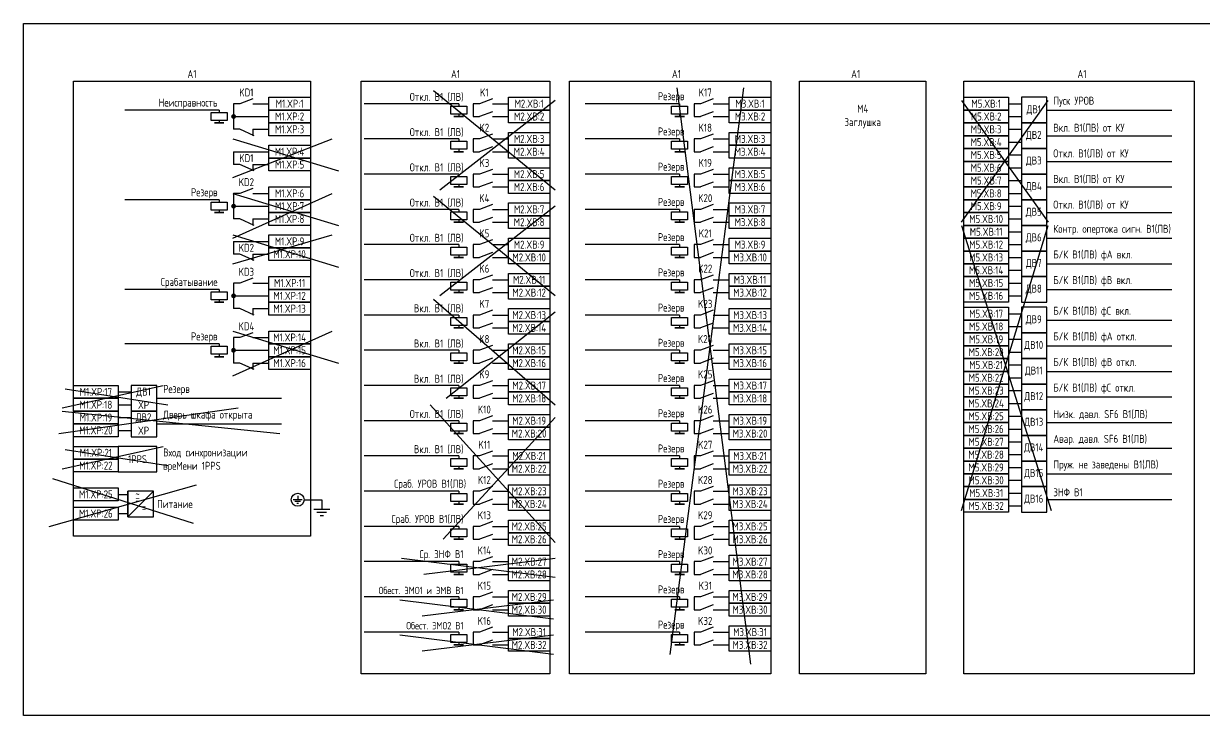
# Model space of a CAD drawing. Header units: millimetres. Extents: x -1117 to 5358, y -90 to 1610.
# Drawn here: x 883 to 1251.8, y 704 to 920 of the extents above; entities that cross this region are included whole.
import ezdxf

# ---------------------------------------------------------------- set-up
doc = ezdxf.new("R2010")
doc.units = ezdxf.units.MM
doc.styles.add('Gost_type_A', font='GOST_A.TTF')

# ---------------------------------------------------------------- blocks, each defined once
blk = doc.blocks.new('POINT')
at = {"const_width": 0.75}
blk.add_lwpolyline([(-0.375, 0, 1), (0.375, 0, 1)], format="xyb", close=True, dxfattribs=at)

msp = doc.modelspace()

# ---------------------------------------------------------------- linework, layer by layer
at = {"color": 3}
for p, q in [((1085, 723), (1108, 900)), ((1087, 900), (1110, 720)), ((948.36, 884), (981.36, 874)), ((948.36, 872), (979.36, 884)), ((948.36, 867), (981.36, 857)), ((948.36, 853), (979.36, 867)), ((948.36, 854), (981.36, 844)), ((948.36, 845), (979.36, 854)), ((948.36, 824), (981.36, 814)), ((948.36, 810), (979.36, 824)), ((895, 800), (926.58, 807)), ((896, 806), (928, 801)), ((895, 781), (926.58, 788)), ((896, 787), (928, 782))]:
    msp.add_line(p, q, dxfattribs=at)
at = {"ltscale": 4.32}
for p, q in [((954.58, 896.5), (950.58, 895)), ((1029.41, 896.5), (1025.41, 895)), ((1098.41, 896.5), (1094.41, 895)), ((1029.41, 892.5), (1025.41, 891)), ((1098.41, 892.5), (1094.41, 891)), ((954.97, 885), (950.58, 887)), ((1029.41, 885.5), (1025.41, 884)), ((1098.41, 885.5), (1094.41, 884)), ((1029.41, 881.5), (1025.41, 880)), ((1098.41, 881.5), (1094.41, 880)), ((954.97, 874), (950.58, 876)), ((1029.41, 874.5), (1025.41, 873)), ((1098.41, 874.5), (1094.41, 873)), ((1029.41, 870.5), (1025.41, 869)), ((1098.41, 870.5), (1094.41, 869)), ((954.58, 868.5), (950.58, 867)), ((1029.41, 863.5), (1025.41, 862)), ((1098.41, 863.5), (1094.41, 862)), ((1029.41, 859.5), (1025.41, 858)), ((1098.41, 859.5), (1094.41, 858)), ((954.97, 857), (950.58, 859)), ((1029.41, 852.5), (1025.41, 851)), ((1098.41, 852.5), (1094.41, 851)), ((1029.41, 848.5), (1025.41, 847)), ((1098.41, 848.5), (1094.41, 847)), ((954.97, 846), (950.58, 848)), ((1029.41, 841.5), (1025.41, 840)), ((1098.41, 841.5), (1094.41, 840)), ((954.58, 840.5), (950.58, 839)), ((1029.41, 837.5), (1025.41, 836)), ((1098.41, 837.5), (1094.41, 836)), ((954.97, 829), (950.58, 831)), ((1029.41, 830.5), (1025.41, 829)), ((1098.41, 830.5), (1094.41, 829)), ((1029.41, 826.5), (1025.41, 825)), ((1098.41, 826.5), (1094.41, 825)), ((954.58, 823.5), (950.58, 822)), ((1029.41, 819.5), (1025.41, 818)), ((1098.41, 819.5), (1094.41, 818)), ((1029.41, 815.5), (1025.41, 814)), ((1098.41, 815.5), (1094.41, 814)), ((954.97, 812), (950.58, 814)), ((1029.41, 808.5), (1025.41, 807)), ((1098.41, 808.5), (1094.41, 807)), ((1029.41, 804.5), (1025.41, 803)), ((1098.41, 804.5), (1094.41, 803)), ((1029.41, 797.5), (1025.41, 796)), ((1098.41, 797.5), (1094.41, 796)), ((1029.41, 793.5), (1025.41, 792)), ((1098.41, 793.5), (1094.41, 792)), ((1029.41, 786.5), (1025.41, 785)), ((1098.41, 786.5), (1094.41, 785)), ((1029.41, 782.5), (1025.41, 781)), ((1098.41, 782.5), (1094.41, 781)), ((1029.41, 775.5), (1025.41, 774)), ((1098.41, 775.5), (1094.41, 774)), ((970.03, 771.32), (967.18, 771.32)), ((968.61, 772.6), (968.61, 771.32)), ((976.14, 771.32), (976.14, 768.32)), ((1029.41, 771.5), (1025.41, 770)), ((1098.41, 771.5), (1094.41, 770)), ((969.46, 770.75), (967.75, 770.75)), ((968.89, 770.18), (968.32, 770.18)), ((978.64, 768.32), (973.64, 768.32)), ((977.64, 767.32), (974.64, 767.32)), ((976.64, 766.32), (975.64, 766.32)), ((1029.41, 764.5), (1025.41, 763)), ((1098.41, 764.5), (1094.41, 763)), ((1029.41, 760.5), (1025.41, 759)), ((1098.41, 760.5), (1094.41, 759)), ((1029.41, 753.5), (1025.41, 752)), ((1098.41, 753.5), (1094.41, 752)), ((1029.41, 749.5), (1025.41, 748)), ((1098.41, 749.5), (1094.41, 748)), ((1029.41, 742.5), (1025.41, 741)), ((1098.41, 742.5), (1094.41, 741)), ((1029.41, 738.5), (1025.41, 737)), ((1098.41, 738.5), (1094.41, 737)), ((1029.41, 731.5), (1025.41, 730)), ((1098.41, 731.5), (1094.41, 730)), ((1029.41, 727.5), (1025.41, 726)), ((1098.41, 727.5), (1094.41, 726))]:
    msp.add_line(p, q, dxfattribs=at)
at = {"color": 6}
for p, q in [((1049, 868), (1011, 899)), ((1049, 896), (1013, 868)), ((1176, 896), (1203, 858)), ((1176, 858), (1203, 896)), ((1049, 835), (1011, 866)), ((1049, 863), (1013, 835)), ((1176, 857), (1204, 768)), ((1176, 768), (1203, 857)), ((1011, 834), (1049, 801)), ((1015, 803), (1049, 830)), ((1049, 758), (1010, 801)), ((894, 792), (950, 800)), ((895, 799), (963, 792)), ((1014, 759), (1049, 797)), ((891, 763), (937, 776)), ((892, 778), (936, 764)), ((1049, 747), (1001, 753)), ((1049, 753), (1008, 748)), ((1048.53, 734), (1000.53, 740)), ((1048.53, 740), (1007.53, 735)), ((1048.53, 723), (1000.53, 729)), ((1048.53, 729), (1007.53, 724))]:
    msp.add_line(p, q, dxfattribs=at)
for p, q in [((944.08, 893), (914.58, 893)), ((944.08, 893), (944.08, 892.25)), ((1018.91, 895), (989.41, 895)), ((1018.91, 895), (1018.91, 894.25)), ((1087.91, 895), (1058.41, 895)), ((1087.91, 895), (1087.91, 894.25)), ((1190.65, 895), (1194.65, 895)), ((1202.65, 893), (1241.65, 893)), ((944.08, 889.75), (944.08, 889)), ((1018.91, 891.75), (1018.91, 891)), ((1087.91, 891.75), (1087.91, 891)), ((1190.65, 891), (1194.65, 891)), ((954.58, 887), (954.58, 885)), ((1190.65, 887), (1194.65, 887)), ((1018.91, 884), (989.41, 884)), ((1018.91, 884), (1018.91, 883.25)), ((1087.91, 884), (1058.41, 884)), ((1087.91, 884), (1087.91, 883.25)), ((1190.65, 883), (1194.65, 883)), ((1202.65, 885), (1241.65, 885)), ((948.58, 880), (948.58, 876)), ((1018.91, 880.75), (1018.91, 880)), ((1087.91, 880.75), (1087.91, 880)), ((1190.65, 879), (1194.65, 879)), ((954.58, 876), (954.58, 874)), ((1190.65, 875), (1194.65, 875)), ((1202.65, 877), (1241.65, 877)), ((1018.91, 873), (989.41, 873)), ((1018.91, 873), (1018.91, 872.25)), ((1087.91, 873), (1058.41, 873)), ((1087.91, 873), (1087.91, 872.25)), ((1190.65, 871), (1194.65, 871)), ((1018.91, 869.75), (1018.91, 869)), ((1087.91, 869.75), (1087.91, 869)), ((1190.65, 867), (1194.65, 867)), ((1202.65, 869), (1241.65, 869)), ((944.08, 865), (914.58, 865)), ((944.08, 865), (944.08, 864.25)), ((944.08, 861.75), (944.08, 861)), ((1018.91, 862), (989.41, 862)), ((1018.91, 862), (1018.91, 861.25)), ((1087.91, 862), (1058.41, 862)), ((1087.91, 862), (1087.91, 861.25)), ((1190.65, 863), (1194.65, 863)), ((1202.65, 861), (1241.65, 861)), ((954.58, 859), (954.58, 857)), ((1018.91, 858.75), (1018.91, 858)), ((1087.91, 858.75), (1087.91, 858)), ((1190.65, 859), (1194.65, 859)), ((948.58, 852), (948.58, 848)), ((1190.65, 855), (1194.65, 855)), ((1202.65, 853), (1241.65, 853)), ((1018.91, 851), (989.41, 851)), ((1018.91, 851), (1018.91, 850.25)), ((1087.91, 851), (1058.41, 851)), ((1087.91, 851), (1087.91, 850.25)), ((1190.65, 851), (1194.65, 851)), ((954.58, 848), (954.58, 846)), ((1018.91, 847.75), (1018.91, 847)), ((1087.91, 847.75), (1087.91, 847)), ((1190.65, 847), (1194.65, 847)), ((1202.65, 845), (1241.65, 845)), ((1190.65, 843), (1194.65, 843)), ((1018.91, 840), (989.41, 840)), ((1018.91, 840), (1018.91, 839.25)), ((1087.91, 840), (1058.41, 840)), ((1087.91, 840), (1087.91, 839.25)), ((1190.65, 839), (1194.65, 839)), ((944.08, 837), (914.58, 837)), ((944.08, 837), (944.08, 836.25)), ((944.08, 833.75), (944.08, 833)), ((1018.91, 836.75), (1018.91, 836)), ((1087.91, 836.75), (1087.91, 836)), ((1190.65, 835), (1194.65, 835)), ((1202.65, 837), (1241.65, 837)), ((954.58, 831), (954.58, 829)), ((1018.91, 829), (989.41, 829)), ((1018.91, 829), (1018.91, 828.25)), ((1087.91, 829), (1058.41, 829)), ((1087.91, 829), (1087.91, 828.25)), ((1190.65, 829.42), (1194.65, 829.42)), ((1202.65, 827.42), (1241.65, 827.42)), ((1018.91, 825.75), (1018.91, 825)), ((1087.91, 825.75), (1087.91, 825)), ((1190.65, 825.42), (1194.65, 825.42)), ((944.08, 820), (914.58, 820)), ((944.08, 820), (944.08, 819.25)), ((1190.65, 821.42), (1194.65, 821.42)), ((1202.65, 819.42), (1241.65, 819.42)), ((944.08, 816.75), (944.08, 816)), ((1018.91, 818), (989.41, 818)), ((1018.91, 818), (1018.91, 817.25)), ((1087.91, 818), (1058.41, 818)), ((1087.91, 818), (1087.91, 817.25)), ((1190.65, 817.42), (1194.65, 817.42)), ((954.58, 814), (954.58, 812)), ((1018.91, 814.75), (1018.91, 814)), ((1087.91, 814.75), (1087.91, 814)), ((1190.65, 813.42), (1194.65, 813.42)), ((1202.65, 811.42), (1241.65, 811.42)), ((1190.65, 809.42), (1194.65, 809.42)), ((912.58, 805), (916.58, 805)), ((1018.91, 807), (989.41, 807)), ((1018.91, 807), (1018.91, 806.25)), ((1087.91, 807), (1058.41, 807)), ((1087.91, 807), (1087.91, 806.25)), ((1190.65, 805.42), (1194.65, 805.42)), ((912.58, 801), (916.58, 801)), ((924.58, 803), (963.58, 803)), ((1018.91, 803.75), (1018.91, 803)), ((1087.91, 803.75), (1087.91, 803)), ((1190.65, 801.42), (1194.65, 801.42)), ((1202.65, 803.42), (1241.65, 803.42)), ((912.58, 797), (916.58, 797)), ((1190.65, 797.42), (1194.65, 797.42)), ((912.58, 793), (916.58, 793)), ((924.58, 795), (963.58, 795)), ((1018.91, 796), (989.41, 796)), ((1018.91, 796), (1018.91, 795.25)), ((1087.91, 796), (1058.41, 796)), ((1087.91, 796), (1087.91, 795.25)), ((1190.65, 793.42), (1194.65, 793.42)), ((1202.65, 795.42), (1241.65, 795.42)), ((1018.91, 792.75), (1018.91, 792)), ((1087.91, 792.75), (1087.91, 792)), ((1190.65, 789.42), (1194.65, 789.42)), ((1202.65, 787.42), (1241.65, 787.42)), ((1018.91, 785), (989.41, 785)), ((1018.91, 785), (1018.91, 784.25)), ((1087.91, 785), (1058.41, 785)), ((1087.91, 785), (1087.91, 784.25)), ((1190.65, 785.42), (1194.65, 785.42)), ((1018.91, 781.75), (1018.91, 781)), ((1087.91, 781.75), (1087.91, 781)), ((1190.65, 781.42), (1194.65, 781.42)), ((1202.65, 779.42), (1241.65, 779.42)), ((1190.65, 777.42), (1194.65, 777.42)), ((915.58, 766), (915.58, 774)), ((915.58, 766), (923.58, 774)), ((970.63, 771.32), (976.14, 771.32)), ((1018.91, 774), (989.41, 774)), ((1018.91, 774), (1018.91, 773.25)), ((1087.91, 774), (1058.41, 774)), ((1087.91, 774), (1087.91, 773.25)), ((1190.65, 773.42), (1194.65, 773.42)), ((1202.65, 771.42), (1241.65, 771.42)), ((1018.91, 770.75), (1018.91, 770)), ((1087.91, 770.75), (1087.91, 770)), ((1190.65, 769.42), (1194.65, 769.42)), ((1018.91, 763), (989.41, 763)), ((1018.91, 763), (1018.91, 762.25)), ((1087.91, 763), (1058.41, 763)), ((1087.91, 763), (1087.91, 762.25)), ((1018.91, 759.75), (1018.91, 759)), ((1087.91, 759.75), (1087.91, 759)), ((1018.91, 752), (989.41, 752)), ((1018.91, 752), (1018.91, 751.25)), ((1018.91, 748.75), (1018.91, 748)), ((1087.91, 752), (1058.41, 752)), ((1087.91, 752), (1087.91, 751.25)), ((1087.91, 748.75), (1087.91, 748)), ((1018.91, 741), (989.41, 741)), ((1018.91, 741), (1018.91, 740.25)), ((1018.91, 737.75), (1018.91, 737)), ((1087.91, 741), (1058.41, 741)), ((1087.91, 741), (1087.91, 740.25)), ((1087.91, 737.75), (1087.91, 737)), ((1018.91, 730), (989.41, 730)), ((1018.91, 730), (1018.91, 729.25)), ((1018.91, 726.75), (1018.91, 726)), ((1087.91, 730), (1058.41, 730)), ((1087.91, 730), (1087.91, 729.25)), ((1087.91, 726.75), (1087.91, 726))]:
    msp.add_line(p, q)
at = {"ltscale": 1.08}
for p, q in [((950.58, 895), (948.58, 895)), ((948.58, 895), (948.58, 887)), ((954.58, 895), (959.58, 895)), ((1025.41, 895), (1023.41, 895)), ((1023.41, 895), (1023.41, 891)), ((1029.41, 895), (1034.41, 895)), ((1094.41, 895), (1092.41, 895)), ((1092.41, 895), (1092.41, 891)), ((1098.41, 895), (1103.41, 895)), ((948.58, 891), (959.58, 891)), ((1023.41, 891), (1025.41, 891)), ((1029.41, 891), (1034.41, 891)), ((1092.41, 891), (1094.41, 891)), ((1098.41, 891), (1103.41, 891)), ((950.58, 887), (948.58, 887)), ((954.58, 887), (959.58, 887)), ((1025.41, 884), (1023.41, 884)), ((1023.41, 884), (1023.41, 880)), ((1029.41, 884), (1034.41, 884)), ((1094.41, 884), (1092.41, 884)), ((1092.41, 884), (1092.41, 880)), ((1098.41, 884), (1103.41, 884)), ((948.58, 880), (959.58, 880)), ((1023.41, 880), (1025.41, 880)), ((1029.41, 880), (1034.41, 880)), ((1092.41, 880), (1094.41, 880)), ((1098.41, 880), (1103.41, 880)), ((950.58, 876), (948.58, 876)), ((954.58, 876), (959.58, 876)), ((1025.41, 873), (1023.41, 873)), ((1023.41, 873), (1023.41, 869)), ((1029.41, 873), (1034.41, 873)), ((1094.41, 873), (1092.41, 873)), ((1092.41, 873), (1092.41, 869)), ((1098.41, 873), (1103.41, 873)), ((950.58, 867), (948.58, 867)), ((948.58, 867), (948.58, 859)), ((954.58, 867), (959.58, 867)), ((1023.41, 869), (1025.41, 869)), ((1029.41, 869), (1034.41, 869)), ((1092.41, 869), (1094.41, 869)), ((1098.41, 869), (1103.41, 869)), ((948.58, 863), (959.58, 863)), ((1025.41, 862), (1023.41, 862)), ((1023.41, 862), (1023.41, 858)), ((1029.41, 862), (1034.41, 862)), ((1094.41, 862), (1092.41, 862)), ((1092.41, 862), (1092.41, 858)), ((1098.41, 862), (1103.41, 862)), ((950.58, 859), (948.58, 859)), ((954.58, 859), (959.58, 859)), ((1023.41, 858), (1025.41, 858)), ((1029.41, 858), (1034.41, 858)), ((1092.41, 858), (1094.41, 858)), ((1098.41, 858), (1103.41, 858)), ((948.58, 852), (959.58, 852)), ((1025.41, 851), (1023.41, 851)), ((1023.41, 851), (1023.41, 847)), ((1029.41, 851), (1034.41, 851)), ((1094.41, 851), (1092.41, 851)), ((1092.41, 851), (1092.41, 847)), ((1098.41, 851), (1103.41, 851)), ((950.58, 848), (948.58, 848)), ((954.58, 848), (959.58, 848)), ((1023.41, 847), (1025.41, 847)), ((1029.41, 847), (1034.41, 847)), ((1092.41, 847), (1094.41, 847)), ((1098.41, 847), (1103.41, 847)), ((950.58, 839), (948.58, 839)), ((948.58, 839), (948.58, 831)), ((954.58, 839), (959.58, 839)), ((1025.41, 840), (1023.41, 840)), ((1023.41, 840), (1023.41, 836)), ((1029.41, 840), (1034.41, 840)), ((1094.41, 840), (1092.41, 840)), ((1092.41, 840), (1092.41, 836)), ((1098.41, 840), (1103.41, 840)), ((948.58, 835), (959.58, 835)), ((1023.41, 836), (1025.41, 836)), ((1029.41, 836), (1034.41, 836)), ((1092.41, 836), (1094.41, 836)), ((1098.41, 836), (1103.41, 836)), ((950.58, 831), (948.58, 831)), ((954.58, 831), (959.58, 831)), ((1025.41, 829), (1023.41, 829)), ((1023.41, 829), (1023.41, 825)), ((1029.41, 829), (1034.41, 829)), ((1094.41, 829), (1092.41, 829)), ((1092.41, 829), (1092.41, 825)), ((1098.41, 829), (1103.41, 829)), ((1023.41, 825), (1025.41, 825)), ((1029.41, 825), (1034.41, 825)), ((1092.41, 825), (1094.41, 825)), ((1098.41, 825), (1103.41, 825)), ((950.58, 822), (948.58, 822)), ((948.58, 822), (948.58, 814)), ((954.58, 822), (959.58, 822)), ((948.58, 818), (959.58, 818)), ((1025.41, 818), (1023.41, 818)), ((1023.41, 818), (1023.41, 814)), ((1029.41, 818), (1034.41, 818)), ((1094.41, 818), (1092.41, 818)), ((1092.41, 818), (1092.41, 814)), ((1098.41, 818), (1103.41, 818)), ((950.58, 814), (948.58, 814)), ((954.58, 814), (959.58, 814)), ((1023.41, 814), (1025.41, 814)), ((1029.41, 814), (1034.41, 814)), ((1092.41, 814), (1094.41, 814)), ((1098.41, 814), (1103.41, 814)), ((1025.41, 807), (1023.41, 807)), ((1023.41, 807), (1023.41, 803)), ((1029.41, 807), (1034.41, 807)), ((1094.41, 807), (1092.41, 807)), ((1092.41, 807), (1092.41, 803)), ((1098.41, 807), (1103.41, 807)), ((1023.41, 803), (1025.41, 803)), ((1029.41, 803), (1034.41, 803)), ((1092.41, 803), (1094.41, 803)), ((1098.41, 803), (1103.41, 803)), ((1025.41, 796), (1023.41, 796)), ((1023.41, 796), (1023.41, 792)), ((1029.41, 796), (1034.41, 796)), ((1094.41, 796), (1092.41, 796)), ((1092.41, 796), (1092.41, 792)), ((1098.41, 796), (1103.41, 796)), ((1023.41, 792), (1025.41, 792)), ((1029.41, 792), (1034.41, 792)), ((1092.41, 792), (1094.41, 792)), ((1098.41, 792), (1103.41, 792)), ((1025.41, 785), (1023.41, 785)), ((1023.41, 785), (1023.41, 781)), ((1029.41, 785), (1034.41, 785)), ((1094.41, 785), (1092.41, 785)), ((1092.41, 785), (1092.41, 781)), ((1098.41, 785), (1103.41, 785)), ((1023.41, 781), (1025.41, 781)), ((1029.41, 781), (1034.41, 781)), ((1092.41, 781), (1094.41, 781)), ((1098.41, 781), (1103.41, 781)), ((1025.41, 774), (1023.41, 774)), ((1023.41, 774), (1023.41, 770)), ((1029.41, 774), (1034.41, 774)), ((1094.41, 774), (1092.41, 774)), ((1092.41, 774), (1092.41, 770)), ((1098.41, 774), (1103.41, 774)), ((1023.41, 770), (1025.41, 770)), ((1029.41, 770), (1034.41, 770)), ((1092.41, 770), (1094.41, 770)), ((1098.41, 770), (1103.41, 770)), ((1025.41, 763), (1023.41, 763)), ((1023.41, 763), (1023.41, 759)), ((1029.41, 763), (1034.41, 763)), ((1094.41, 763), (1092.41, 763)), ((1092.41, 763), (1092.41, 759)), ((1098.41, 763), (1103.41, 763)), ((1023.41, 759), (1025.41, 759)), ((1029.41, 759), (1034.41, 759)), ((1092.41, 759), (1094.41, 759)), ((1098.41, 759), (1103.41, 759)), ((1025.41, 752), (1023.41, 752)), ((1023.41, 752), (1023.41, 748)), ((1029.41, 752), (1034.41, 752)), ((1094.41, 752), (1092.41, 752)), ((1092.41, 752), (1092.41, 748)), ((1098.41, 752), (1103.41, 752)), ((1023.41, 748), (1025.41, 748)), ((1029.41, 748), (1034.41, 748)), ((1092.41, 748), (1094.41, 748)), ((1098.41, 748), (1103.41, 748)), ((1025.41, 741), (1023.41, 741)), ((1023.41, 741), (1023.41, 737)), ((1029.41, 741), (1034.41, 741)), ((1094.41, 741), (1092.41, 741)), ((1092.41, 741), (1092.41, 737)), ((1098.41, 741), (1103.41, 741)), ((1023.41, 737), (1025.41, 737)), ((1029.41, 737), (1034.41, 737)), ((1092.41, 737), (1094.41, 737)), ((1098.41, 737), (1103.41, 737)), ((1025.41, 730), (1023.41, 730)), ((1023.41, 730), (1023.41, 726)), ((1029.41, 730), (1034.41, 730)), ((1094.41, 730), (1092.41, 730)), ((1092.41, 730), (1092.41, 726)), ((1098.41, 730), (1103.41, 730)), ((1023.41, 726), (1025.41, 726)), ((1029.41, 726), (1034.41, 726)), ((1092.41, 726), (1094.41, 726)), ((1098.41, 726), (1103.41, 726))]:
    msp.add_line(p, q, dxfattribs=at)
at = {"ltscale": 4}
for p, q in [((912.58, 773), (915.58, 773)), ((912.58, 767), (915.58, 767))]:
    msp.add_line(p, q, dxfattribs=at)
for points in [[(883, 920), (1665.02, 920), (1665.02, 704), (883, 704)], [(898.58, 902), (972.58, 902), (972.58, 760), (898.58, 760)], [(988.41, 902), (1047.41, 902), (1047.41, 717), (988.41, 717)], [(1053.47, 902), (1116.41, 902), (1116.41, 717), (1053.47, 717)], [(1125.4, 902), (1164.79, 902), (1164.79, 717), (1125.4, 717)], [(1176.65, 902), (1248.65, 902), (1248.65, 717), (1176.65, 717)], [(959.58, 897), (972.58, 897), (972.58, 893), (959.58, 893)], [(1034.41, 897), (1047.41, 897), (1047.41, 893), (1034.41, 893)], [(1103.41, 897), (1116.41, 897), (1116.41, 893), (1103.41, 893)], [(1176.65, 897), (1190.65, 897), (1190.65, 893), (1176.65, 893)], [(959.58, 893), (972.58, 893), (972.58, 889), (959.58, 889)], [(1021.41, 894.25), (1021.41, 891.75), (1016.41, 891.75), (1016.41, 894.25)], [(1034.41, 893), (1047.41, 893), (1047.41, 889), (1034.41, 889)], [(1090.41, 894.25), (1090.41, 891.75), (1085.41, 891.75), (1085.41, 894.25)], [(1103.41, 893), (1116.41, 893), (1116.41, 889), (1103.41, 889)], [(1176.65, 893), (1190.65, 893), (1190.65, 889), (1176.65, 889)], [(946.58, 892.25), (946.58, 889.75), (941.58, 889.75), (941.58, 892.25)], [(945.58, 889), (942.58, 889)], [(959.58, 889), (972.58, 889), (972.58, 885), (959.58, 885)], [(1020.41, 891), (1017.41, 891)], [(1089.41, 891), (1086.41, 891)], [(1176.65, 889), (1190.65, 889), (1190.65, 885), (1176.65, 885)], [(1034.41, 886), (1047.41, 886), (1047.41, 882), (1034.41, 882)], [(1103.41, 886), (1116.41, 886), (1116.41, 882), (1103.41, 882)], [(959.58, 882), (972.58, 882), (972.58, 878), (959.58, 878)], [(1021.41, 883.25), (1021.41, 880.75), (1016.41, 880.75), (1016.41, 883.25)], [(1034.41, 882), (1047.41, 882), (1047.41, 878), (1034.41, 878)], [(1090.41, 883.25), (1090.41, 880.75), (1085.41, 880.75), (1085.41, 883.25)], [(1103.41, 882), (1116.41, 882), (1116.41, 878), (1103.41, 878)], [(1176.65, 885), (1190.65, 885), (1190.65, 881), (1176.65, 881)], [(959.58, 878), (972.58, 878), (972.58, 874), (959.58, 874)], [(1020.41, 880), (1017.41, 880)], [(1089.41, 880), (1086.41, 880)], [(1176.65, 881), (1190.65, 881), (1190.65, 877), (1176.65, 877)], [(1034.41, 875), (1047.41, 875), (1047.41, 871), (1034.41, 871)], [(1103.41, 875), (1116.41, 875), (1116.41, 871), (1103.41, 871)], [(1176.65, 877), (1190.65, 877), (1190.65, 873), (1176.65, 873)], [(1021.41, 872.25), (1021.41, 869.75), (1016.41, 869.75), (1016.41, 872.25)], [(1034.41, 871), (1047.41, 871), (1047.41, 867), (1034.41, 867)], [(1090.41, 872.25), (1090.41, 869.75), (1085.41, 869.75), (1085.41, 872.25)], [(1103.41, 871), (1116.41, 871), (1116.41, 867), (1103.41, 867)], [(1176.65, 873), (1190.65, 873), (1190.65, 869), (1176.65, 869)], [(959.58, 869), (972.58, 869), (972.58, 865), (959.58, 865)], [(1020.41, 869), (1017.41, 869)], [(1089.41, 869), (1086.41, 869)], [(1176.65, 869), (1190.65, 869), (1190.65, 865), (1176.65, 865)], [(946.58, 864.25), (946.58, 861.75), (941.58, 861.75), (941.58, 864.25)], [(959.58, 865), (972.58, 865), (972.58, 861), (959.58, 861)], [(1034.41, 864), (1047.41, 864), (1047.41, 860), (1034.41, 860)], [(1103.41, 864), (1116.41, 864), (1116.41, 860), (1103.41, 860)], [(1176.65, 865), (1190.65, 865), (1190.65, 861), (1176.65, 861)], [(945.58, 861), (942.58, 861)], [(959.58, 861), (972.58, 861), (972.58, 857), (959.58, 857)], [(1021.41, 861.25), (1021.41, 858.75), (1016.41, 858.75), (1016.41, 861.25)], [(1034.41, 860), (1047.41, 860), (1047.41, 856), (1034.41, 856)], [(1090.41, 861.25), (1090.41, 858.75), (1085.41, 858.75), (1085.41, 861.25)], [(1103.41, 860), (1116.41, 860), (1116.41, 856), (1103.41, 856)], [(1176.65, 861), (1190.65, 861), (1190.65, 857), (1176.65, 857)], [(1020.41, 858), (1017.41, 858)], [(1089.41, 858), (1086.41, 858)], [(1176.65, 857), (1190.65, 857), (1190.65, 853), (1176.65, 853)], [(959.58, 854), (972.58, 854), (972.58, 850), (959.58, 850)], [(1034.41, 853), (1047.41, 853), (1047.41, 849), (1034.41, 849)], [(1103.41, 853), (1116.41, 853), (1116.41, 849), (1103.41, 849)], [(1176.65, 853), (1190.65, 853), (1190.65, 849), (1176.65, 849)], [(959.58, 850), (972.58, 850), (972.58, 846), (959.58, 846)], [(1021.41, 850.25), (1021.41, 847.75), (1016.41, 847.75), (1016.41, 850.25)], [(1034.41, 849), (1047.41, 849), (1047.41, 845), (1034.41, 845)], [(1090.41, 850.25), (1090.41, 847.75), (1085.41, 847.75), (1085.41, 850.25)], [(1103.41, 849), (1116.41, 849), (1116.41, 845), (1103.41, 845)], [(1176.65, 849), (1190.65, 849), (1190.65, 845), (1176.65, 845)], [(1020.41, 847), (1017.41, 847)], [(1089.41, 847), (1086.41, 847)], [(1176.65, 845), (1190.65, 845), (1190.65, 841), (1176.65, 841)], [(959.58, 841), (972.58, 841), (972.58, 837), (959.58, 837)], [(1034.41, 842), (1047.41, 842), (1047.41, 838), (1034.41, 838)], [(1103.41, 842), (1116.41, 842), (1116.41, 838), (1103.41, 838)], [(1176.65, 841), (1190.65, 841), (1190.65, 837), (1176.65, 837)], [(1021.41, 839.25), (1021.41, 836.75), (1016.41, 836.75), (1016.41, 839.25)], [(1034.41, 838), (1047.41, 838), (1047.41, 834), (1034.41, 834)], [(1090.41, 839.25), (1090.41, 836.75), (1085.41, 836.75), (1085.41, 839.25)], [(1103.41, 838), (1116.41, 838), (1116.41, 834), (1103.41, 834)], [(946.58, 836.25), (946.58, 833.75), (941.58, 833.75), (941.58, 836.25)], [(959.58, 837), (972.58, 837), (972.58, 833), (959.58, 833)], [(1020.41, 836), (1017.41, 836)], [(1089.41, 836), (1086.41, 836)], [(1176.65, 837), (1190.65, 837), (1190.65, 833), (1176.65, 833)], [(945.58, 833), (942.58, 833)], [(959.58, 833), (972.58, 833), (972.58, 829), (959.58, 829)], [(1034.41, 831), (1047.41, 831), (1047.41, 827), (1034.41, 827)], [(1103.41, 831), (1116.41, 831), (1116.41, 827), (1103.41, 827)], [(1176.65, 831.42), (1190.65, 831.42), (1190.65, 827.42), (1176.65, 827.42)], [(1021.41, 828.25), (1021.41, 825.75), (1016.41, 825.75), (1016.41, 828.25)], [(1034.41, 827), (1047.41, 827), (1047.41, 823), (1034.41, 823)], [(1090.41, 828.25), (1090.41, 825.75), (1085.41, 825.75), (1085.41, 828.25)], [(1103.41, 827), (1116.41, 827), (1116.41, 823), (1103.41, 823)], [(1176.65, 827.42), (1190.65, 827.42), (1190.65, 823.42), (1176.65, 823.42)], [(959.58, 824), (972.58, 824), (972.58, 820), (959.58, 820)], [(1020.41, 825), (1017.41, 825)], [(1089.41, 825), (1086.41, 825)], [(1176.65, 823.42), (1190.65, 823.42), (1190.65, 819.42), (1176.65, 819.42)], [(946.58, 819.25), (946.58, 816.75), (941.58, 816.75), (941.58, 819.25)], [(959.58, 820), (972.58, 820), (972.58, 816), (959.58, 816)], [(1034.41, 820), (1047.41, 820), (1047.41, 816), (1034.41, 816)], [(1103.41, 820), (1116.41, 820), (1116.41, 816), (1103.41, 816)], [(1176.65, 819.42), (1190.65, 819.42), (1190.65, 815.42), (1176.65, 815.42)], [(945.58, 816), (942.58, 816)], [(959.58, 816), (972.58, 816), (972.58, 812), (959.58, 812)], [(1021.41, 817.25), (1021.41, 814.75), (1016.41, 814.75), (1016.41, 817.25)], [(1034.41, 816), (1047.41, 816), (1047.41, 812), (1034.41, 812)], [(1090.41, 817.25), (1090.41, 814.75), (1085.41, 814.75), (1085.41, 817.25)], [(1103.41, 816), (1116.41, 816), (1116.41, 812), (1103.41, 812)], [(1176.65, 815.42), (1190.65, 815.42), (1190.65, 811.42), (1176.65, 811.42)], [(1020.41, 814), (1017.41, 814)], [(1089.41, 814), (1086.41, 814)], [(1176.65, 811.42), (1190.65, 811.42), (1190.65, 807.42), (1176.65, 807.42)], [(1034.41, 809), (1047.41, 809), (1047.41, 805), (1034.41, 805)], [(1103.41, 809), (1116.41, 809), (1116.41, 805), (1103.41, 805)], [(898.58, 807), (912.58, 807), (912.58, 803), (898.58, 803)], [(1021.41, 806.25), (1021.41, 803.75), (1016.41, 803.75), (1016.41, 806.25)], [(1034.41, 805), (1047.41, 805), (1047.41, 801), (1034.41, 801)], [(1090.41, 806.25), (1090.41, 803.75), (1085.41, 803.75), (1085.41, 806.25)], [(1103.41, 805), (1116.41, 805), (1116.41, 801), (1103.41, 801)], [(1176.65, 807.42), (1190.65, 807.42), (1190.65, 803.42), (1176.65, 803.42)], [(898.58, 803), (912.58, 803), (912.58, 799), (898.58, 799)], [(1020.41, 803), (1017.41, 803)], [(1089.41, 803), (1086.41, 803)], [(1176.65, 803.42), (1190.65, 803.42), (1190.65, 799.42), (1176.65, 799.42)], [(898.58, 799), (912.58, 799), (912.58, 795), (898.58, 795)], [(1034.41, 798), (1047.41, 798), (1047.41, 794), (1034.41, 794)], [(1103.41, 798), (1116.41, 798), (1116.41, 794), (1103.41, 794)], [(1176.65, 799.42), (1190.65, 799.42), (1190.65, 795.42), (1176.65, 795.42)], [(898.58, 795), (912.58, 795), (912.58, 791), (898.58, 791)], [(1021.41, 795.25), (1021.41, 792.75), (1016.41, 792.75), (1016.41, 795.25)], [(1034.41, 794), (1047.41, 794), (1047.41, 790), (1034.41, 790)], [(1090.41, 795.25), (1090.41, 792.75), (1085.41, 792.75), (1085.41, 795.25)], [(1103.41, 794), (1116.41, 794), (1116.41, 790), (1103.41, 790)], [(1176.65, 795.42), (1190.65, 795.42), (1190.65, 791.42), (1176.65, 791.42)], [(1020.41, 792), (1017.41, 792)], [(1089.41, 792), (1086.41, 792)], [(1176.65, 791.42), (1190.65, 791.42), (1190.65, 787.42), (1176.65, 787.42)], [(898.58, 788), (912.58, 788), (912.58, 784), (898.58, 784)], [(1034.41, 787), (1047.41, 787), (1047.41, 783), (1034.41, 783)], [(1103.41, 787), (1116.41, 787), (1116.41, 783), (1103.41, 783)], [(1176.65, 787.42), (1190.65, 787.42), (1190.65, 783.42), (1176.65, 783.42)], [(898.58, 784), (912.58, 784), (912.58, 780), (898.58, 780)], [(1021.41, 784.25), (1021.41, 781.75), (1016.41, 781.75), (1016.41, 784.25)], [(1034.41, 783), (1047.41, 783), (1047.41, 779), (1034.41, 779)], [(1090.41, 784.25), (1090.41, 781.75), (1085.41, 781.75), (1085.41, 784.25)], [(1103.41, 783), (1116.41, 783), (1116.41, 779), (1103.41, 779)], [(1176.65, 783.42), (1190.65, 783.42), (1190.65, 779.42), (1176.65, 779.42)], [(1020.41, 781), (1017.41, 781)], [(1089.41, 781), (1086.41, 781)], [(1176.65, 779.42), (1190.65, 779.42), (1190.65, 775.42), (1176.65, 775.42)], [(898.58, 775), (912.58, 775), (912.58, 771), (898.58, 771)], [(1034.41, 776), (1047.41, 776), (1047.41, 772), (1034.41, 772)], [(1103.41, 776), (1116.41, 776), (1116.41, 772), (1103.41, 772)], [(1176.65, 775.42), (1190.65, 775.42), (1190.65, 771.42), (1176.65, 771.42)], [(1021.41, 773.25), (1021.41, 770.75), (1016.41, 770.75), (1016.41, 773.25)], [(1034.41, 772), (1047.41, 772), (1047.41, 768), (1034.41, 768)], [(1090.41, 773.25), (1090.41, 770.75), (1085.41, 770.75), (1085.41, 773.25)], [(1103.41, 772), (1116.41, 772), (1116.41, 768), (1103.41, 768)], [(1176.65, 771.42), (1190.65, 771.42), (1190.65, 767.42), (1176.65, 767.42)], [(898.58, 769), (912.58, 769), (912.58, 765), (898.58, 765)], [(1020.41, 770), (1017.41, 770)], [(1089.41, 770), (1086.41, 770)], [(1034.41, 765), (1047.41, 765), (1047.41, 761), (1034.41, 761)], [(1103.41, 765), (1116.41, 765), (1116.41, 761), (1103.41, 761)], [(1021.41, 762.25), (1021.41, 759.75), (1016.41, 759.75), (1016.41, 762.25)], [(1034.41, 761), (1047.41, 761), (1047.41, 757), (1034.41, 757)], [(1090.41, 762.25), (1090.41, 759.75), (1085.41, 759.75), (1085.41, 762.25)], [(1103.41, 761), (1116.41, 761), (1116.41, 757), (1103.41, 757)], [(1020.41, 759), (1017.41, 759)], [(1089.41, 759), (1086.41, 759)], [(1034.41, 754), (1047.41, 754), (1047.41, 750), (1034.41, 750)], [(1103.41, 754), (1116.41, 754), (1116.41, 750), (1103.41, 750)], [(1021.41, 751.25), (1021.41, 748.75), (1016.41, 748.75), (1016.41, 751.25)], [(1034.41, 750), (1047.41, 750), (1047.41, 746), (1034.41, 746)], [(1090.41, 751.25), (1090.41, 748.75), (1085.41, 748.75), (1085.41, 751.25)], [(1103.41, 750), (1116.41, 750), (1116.41, 746), (1103.41, 746)], [(1020.41, 748), (1017.41, 748)], [(1089.41, 748), (1086.41, 748)], [(1034.41, 743), (1047.41, 743), (1047.41, 739), (1034.41, 739)], [(1103.41, 743), (1116.41, 743), (1116.41, 739), (1103.41, 739)], [(1021.41, 740.25), (1021.41, 737.75), (1016.41, 737.75), (1016.41, 740.25)], [(1034.41, 739), (1047.41, 739), (1047.41, 735), (1034.41, 735)], [(1090.41, 740.25), (1090.41, 737.75), (1085.41, 737.75), (1085.41, 740.25)], [(1103.41, 739), (1116.41, 739), (1116.41, 735), (1103.41, 735)], [(1020.41, 737), (1017.41, 737)], [(1089.41, 737), (1086.41, 737)], [(1034.41, 732), (1047.41, 732), (1047.41, 728), (1034.41, 728)], [(1103.41, 732), (1116.41, 732), (1116.41, 728), (1103.41, 728)], [(1021.41, 729.25), (1021.41, 726.75), (1016.41, 726.75), (1016.41, 729.25)], [(1034.41, 728), (1047.41, 728), (1047.41, 724), (1034.41, 724)], [(1090.41, 729.25), (1090.41, 726.75), (1085.41, 726.75), (1085.41, 729.25)], [(1103.41, 728), (1116.41, 728), (1116.41, 724), (1103.41, 724)], [(1020.41, 726), (1017.41, 726)], [(1089.41, 726), (1086.41, 726)]]:
    msp.add_lwpolyline(points, close=True)
for points in [[(1194.65, 889), (1202.65, 889), (1202.65, 897), (1194.65, 897)], [(1194.65, 881), (1202.65, 881), (1202.65, 889), (1194.65, 889)], [(1194.65, 873), (1202.65, 873), (1202.65, 881), (1194.65, 881)], [(1194.65, 865), (1202.65, 865), (1202.65, 873), (1194.65, 873)], [(1194.65, 857), (1202.65, 857), (1202.65, 865), (1194.65, 865)], [(1194.65, 849), (1202.65, 849), (1202.65, 857), (1194.65, 857)], [(1194.65, 841), (1202.65, 841), (1202.65, 849), (1194.65, 849)], [(1194.65, 833), (1202.65, 833), (1202.65, 841), (1194.65, 841)], [(1194.65, 823.42), (1202.65, 823.42), (1202.65, 831.42), (1194.65, 831.42)], [(1194.65, 815.42), (1202.65, 815.42), (1202.65, 823.42), (1194.65, 823.42)], [(1194.65, 807.42), (1202.65, 807.42), (1202.65, 815.42), (1194.65, 815.42)], [(916.58, 799), (924.58, 799), (924.58, 807), (916.58, 807)], [(1194.65, 799.42), (1202.65, 799.42), (1202.65, 807.42), (1194.65, 807.42)], [(916.58, 791), (924.58, 791), (924.58, 799), (916.58, 799)], [(1194.65, 791.42), (1202.65, 791.42), (1202.65, 799.42), (1194.65, 799.42)], [(1194.65, 783.42), (1202.65, 783.42), (1202.65, 791.42), (1194.65, 791.42)], [(912.58, 780), (924.58, 780), (924.58, 788), (912.58, 788)], [(1194.65, 775.42), (1202.65, 775.42), (1202.65, 783.42), (1194.65, 783.42)], [(1194.65, 767.42), (1202.65, 767.42), (1202.65, 775.42), (1194.65, 775.42)], [(915.58, 766), (923.58, 766), (923.58, 774), (915.58, 774)]]:
    msp.add_lwpolyline(points, close=True, dxfattribs=at)
msp.add_circle((968.61, 771.32), 2.02)

# ---------------------------------------------------------------- block references
for p in [(948.58, 891), (948.58, 863), (948.58, 835), (948.58, 818)]:
    msp.add_blockref('POINT', p)

# ---------------------------------------------------------------- texts
at = {"char_height": 2.5, "style": 'Gost_type_A'}
for s, insert, width, attachment_point, line_spacing_factor in [('A1', (935.58, 903), 74.0002, 8, 0.9), ('A1', (1017.91, 903), 59, 8, 0.9), ('A1', (1086.91, 903), 59, 8, 0.9), ('A1', (1142.9, 903), 35, 8, 0.9), ('A1', (1213.59, 903), 73.8762, 8, 0.9), ('Неисправность', (943.58, 895), 37, 6, 0.8), ('Резерв', (943.58, 867), 37, 6, 0.8), ('Срабатывание', (943.58, 839), 37, 6, 0.8), ('Резерв', (943.58, 822), 37, 6, 0.8)]:
    msp.add_mtext(s, dxfattribs=dict(at, insert=insert, width=width, attachment_point=attachment_point, line_spacing_factor=line_spacing_factor))
for s, insert, width, attachment_point in [('KD1', (952.58, 898.5), 8, 5), ('M1.XP:1', (966.08, 895), 13, 5), ('Откл. B1 (ЛВ) ', (1020.41, 897), 31.0015, 6), ('K1', (1026.91, 898.5), 5, 5), ('M2.XВ:1', (1040.91, 895), 13, 5), ('Резерв', (1089.41, 897), 35.9386, 6), ('K17', (1095.91, 898.5), 5, 5), ('M3.XВ:1', (1109.91, 895), 13, 5), ('M5.XВ:1', (1183.65, 895), 14, 5), ('Пуск УРОВ', (1204.65, 894), 30.8621, 7), ('M4^JЗаглушка', (1145.1, 891), 39.3922, 5), ('ДВ1', (1198.53, 893), 7.7588, 5), ('M1.XP:2', (966.08, 891), 13, 5), ('M2.XВ:2', (1040.91, 891), 13, 5), ('M3.XВ:2', (1109.91, 891), 13, 5), ('M5.XВ:2', (1183.65, 891), 14, 5), ('Вкл. В1(ЛВ) от КУ', (1204.65, 886), 38.5025, 7), ('M1.XP:3', (966.08, 887), 13, 5), ('Откл. B1 (ЛВ) ', (1020.41, 886), 31.0015, 6), ('K2', (1026.91, 887.5), 5, 5), ('M2.XВ:3', (1040.91, 884), 13, 5), ('Резерв', (1089.41, 886), 35.9386, 6), ('K18', (1095.91, 887.5), 5, 5), ('M3.XВ:3', (1109.91, 884), 13, 5), ('M5.XВ:3', (1183.65, 887), 14, 5), ('ДВ2', (1198.53, 885), 7.7588, 5), ('M5.XВ:4', (1183.65, 883), 14, 5), ('KD1', (952.58, 878), 8, 5), ('M1.XP:4', (966.08, 880), 13, 5), ('M2.XВ:4', (1040.91, 880), 13, 5), ('M3.XВ:4', (1109.91, 880), 13, 5), ('M5.XВ:5', (1183.65, 879), 14, 5), ('ДВ3', (1198.53, 877), 7.7588, 5), ('Откл. В1(ЛВ) от КУ', (1204.65, 878), 27.8465, 7), ('M1.XP:5', (966.08, 876), 13, 5), ('Откл. B1 (ЛВ) ', (1020.41, 875), 32, 6), ('K3', (1026.91, 876.5), 5, 5), ('M2.XВ:5', (1040.91, 873), 13, 5), ('Резерв', (1089.41, 875), 36.2681, 6), ('K19', (1095.91, 876.5), 5, 5), ('M3.XВ:5', (1109.91, 873), 13, 5), ('M5.XВ:6', (1183.65, 875), 14, 5), ('KD2', (952.58, 870.5), 8, 5), ('M5.XВ:7', (1183.65, 871), 14, 5), ('ДВ4', (1198.53, 869), 7.7588, 5), ('Вкл. В1(ЛВ) от КУ', (1204.65, 870), 27.8465, 7), ('M1.XP:6', (966.08, 867), 13, 5), ('K4', (1026.91, 865.5), 5, 5), ('M2.XВ:6', (1040.91, 869), 13, 5), ('K20', (1095.91, 865.5), 5, 5), ('M3.XВ:6', (1109.91, 869), 13, 5), ('M5.XВ:8', (1183.65, 867), 14, 5), ('M1.XP:7', (966.08, 863), 13, 5), ('Откл. B1 (ЛВ) ', (1020.41, 864), 31.0015, 6), ('M2.XВ:7', (1040.91, 862), 13, 5), ('Резерв', (1089.41, 864), 34.6824, 6), ('M3.XВ:7', (1109.91, 862), 13, 5), ('M5.XВ:9', (1183.65, 863), 14, 5), ('Откл. В1(ЛВ) от КУ', (1204.65, 862), 27.8465, 7), ('M1.XP:8', (966.08, 859), 13, 5), ('M5.XВ:10', (1183.65, 859), 14, 5), ('ДВ5', (1198.53, 861), 7.7588, 5), ('K5', (1026.91, 854.5), 5, 5), ('M2.XВ:8', (1040.91, 858), 13, 5), ('K21', (1095.91, 854.5), 5, 5), ('M3.XВ:8', (1109.91, 858), 13, 5), ('M5.XВ:11', (1183.65, 855), 14, 5), ('Контр. опертока сигн. В1(ЛВ)', (1204.65, 854), 37, 7), ('M1.XP:9', (966.08, 852), 13, 5), ('Откл. B1 (ЛВ) ', (1020.41, 853), 31.0015, 6), ('M2.XВ:9', (1040.91, 851), 13, 5), ('Резерв', (1089.41, 853), 31.0015, 6), ('M3.XВ:9', (1109.91, 851), 13, 5), ('M5.XВ:12', (1183.65, 851), 14, 5), ('ДВ6', (1198.53, 853), 7.7588, 5), ('KD2', (952.58, 850), 8, 5), ('M1.XP:10', (966.08, 848), 13, 5), ('Б/К В1(ЛВ) фА вкл.', (1204.65, 846), 44.8565, 7), ('K6', (1026.91, 843.5), 5, 5), ('M2.XВ:10', (1040.91, 847), 13, 5), ('K22', (1095.91, 843.5), 5, 5), ('M3.XВ:10', (1109.91, 847), 13, 5), ('M5.XВ:13', (1183.65, 847), 14, 5), ('ДВ7', (1198.53, 845), 7.7588, 5), ('KD3', (952.58, 842.5), 8, 5), ('Откл. B1 (ЛВ) ', (1020.41, 842), 31.0015, 6), ('M2.XВ:11', (1040.91, 840), 13, 5), ('Резерв', (1089.41, 842), 31.0015, 6), ('M3.XВ:11', (1109.91, 840), 13, 5), ('M5.XВ:14', (1183.65, 843), 14, 5), ('Б/К В1(ЛВ) фВ вкл.', (1204.65, 838), 43.1126, 7), ('M1.XP:11', (966.08, 839), 13, 5), ('M2.XВ:12', (1040.91, 836), 13, 5), ('M3.XВ:12', (1109.91, 836), 13, 5), ('M5.XВ:15', (1183.65, 839), 14, 5), ('ДВ8', (1198.53, 837), 7.7588, 5), ('M1.XP:12', (966.08, 835), 13, 5), ('K7', (1026.91, 832.5), 5, 5), ('K23', (1095.91, 832.5), 5, 5), ('M5.XВ:16', (1183.65, 835), 14, 5), ('M1.XP:13', (966.08, 831), 13, 5), ('Вкл. B1 (ЛВ) ', (1020.41, 831), 31.0015, 6), ('M2.XВ:13', (1040.91, 829), 13, 5), ('Резерв', (1089.41, 831), 31.0015, 6), ('M3.XВ:13', (1109.91, 829), 13, 5), ('M5.XВ:17', (1183.65, 829.42), 14, 5), ('Б/К В1(ЛВ) фС вкл.', (1204.65, 828.42), 46.288, 7), ('KD4', (952.58, 825.5), 8, 5), ('M2.XВ:14', (1040.91, 825), 13, 5), ('M3.XВ:14', (1109.91, 825), 13, 5), ('M5.XВ:18', (1183.65, 825.42), 14, 5), ('ДВ9', (1198.53, 827.42), 7.7588, 5), ('M1.XP:14', (966.08, 822), 13, 5), ('K8', (1026.91, 821.5), 5, 5), ('K24', (1095.91, 821.5), 5, 5), ('M5.XВ:19', (1183.65, 821.42), 14, 5), ('Б/К В1(ЛВ) фА откл.', (1204.65, 820.42), 46.0438, 7), ('M1.XP:15', (966.08, 818), 13, 5), ('Вкл. B1 (ЛВ) ', (1020.41, 820), 31.0015, 6), ('M2.XВ:15', (1040.91, 818), 13, 5), ('Резерв', (1089.41, 820), 31.0015, 6), ('M3.XВ:15', (1109.91, 818), 13, 5), ('ДВ10', (1198.53, 819.42), 7.7588, 5), ('M1.XP:16', (966.08, 814), 13, 5), ('M2.XВ:16', (1040.91, 814), 13, 5), ('M3.XВ:16', (1109.91, 814), 13, 5), ('M5.XВ:20', (1183.65, 817.42), 14, 5), ('Б/К В1(ЛВ) фВ откл.', (1204.65, 812.42), 43.2348, 7), ('K9', (1026.91, 810.5), 5, 5), ('K25', (1095.91, 810.5), 5, 5), ('M5.XВ:21', (1183.65, 813.42), 14, 5), ('ДВ11', (1198.53, 811.42), 7.7588, 5), ('Вкл. B1 (ЛВ) ', (1020.41, 809), 31.0015, 6), ('M2.XВ:17', (1040.91, 807), 13, 5), ('Резерв', (1089.41, 809), 35.9386, 6), ('M3.XВ:17', (1109.91, 807), 13, 5), ('M5.XВ:22', (1183.65, 809.42), 14, 5), ('Б/К В1(ЛВ) фС откл.', (1204.65, 804.42), 37.4344, 7), ('M1.XP:17', (905.58, 805), 14, 5), ('ДВ1 XP', (920.46, 803), 7.7588, 5), ('Резерв', (926.58, 804), 27.8465, 7), ('M2.XВ:18', (1040.91, 803), 13, 5), ('M3.XВ:18', (1109.91, 803), 13, 5), ('M5.XВ:23', (1183.65, 805.42), 14, 5), ('ДВ12', (1198.53, 803.42), 7.7588, 5), ('M1.XP:18', (905.58, 801), 14, 5), ('K10', (1026.91, 799.5), 5, 5), ('K26', (1095.91, 799.5), 5, 5), ('M5.XВ:24', (1183.65, 801.42), 14, 5), ('M1.XP:19', (905.58, 797), 14, 5), ('ДВ2 XP', (920.46, 795), 7.7588, 5), ('Дверь шкафа открыта', (926.58, 796), 35.9749, 7), ('Откл. B1 (ЛВ) ', (1020.41, 798), 31.0015, 6), ('M2.XВ:19', (1040.91, 796), 13, 5), ('Резерв', (1089.41, 798), 35.9386, 6), ('M3.XВ:19', (1109.91, 796), 13, 5), ('M5.XВ:25', (1183.65, 797.42), 14, 5), ('ДВ13', (1198.53, 795.42), 7.7588, 5), ('Низк. давл. SF6 В1(ЛВ)', (1204.65, 796.42), 43.2348, 7), ('M1.XP:20', (905.58, 793), 14, 5), ('M2.XВ:20', (1040.91, 792), 13, 5), ('M3.XВ:20', (1109.91, 792), 13, 5), ('M5.XВ:26', (1183.65, 793.42), 14, 5), ('K11', (1026.91, 788.5), 5, 5), ('K27', (1095.91, 788.5), 5, 5), ('M5.XВ:27', (1183.65, 789.42), 14, 5), ('Авар. давл. SF6 В1(ЛВ)', (1204.65, 788.42), 37.4344, 7), ('M1.XP:21', (905.58, 786), 14, 5), ('Вход синхронизации\\PвреMени 1PPS', (926.58, 780), 35.9749, 7), ('Вкл. B1 (ЛВ) ', (1020.41, 787), 31.0015, 6), ('M2.XВ:21', (1040.91, 785), 13, 5), ('Резерв', (1089.41, 787), 31.0015, 6), ('M3.XВ:21', (1109.91, 785), 13, 5), ('M5.XВ:28', (1183.65, 785.42), 14, 5), ('ДВ14', (1198.53, 787.42), 7.7588, 5), ('M1.XP:22', (905.58, 782), 14, 5), ('1PPS', (918.58, 784), 12, 5), ('M2.XВ:22', (1040.91, 781), 13, 5), ('M3.XВ:22', (1109.91, 781), 13, 5), ('M5.XВ:29', (1183.65, 781.42), 14, 5), ('Пруж. не заведены В1(ЛВ)', (1204.65, 780.42), 44.8565, 7), ('K12', (1026.91, 777.5), 5, 5), ('K28', (1095.91, 777.5), 5, 5), ('M5.XВ:30', (1183.65, 777.42), 14, 5), ('ДВ15', (1198.53, 779.42), 7.7588, 5), ('Сраб. УРОВ В1(ЛВ)', (1021.22, 776), 33.0257, 6), ('M2.XВ:23', (1040.91, 774), 13, 5), ('Резерв', (1089.41, 776), 35.9386, 6), ('M3.XВ:23', (1109.91, 774), 13, 5), ('M5.XВ:31', (1183.65, 773.42), 14, 5), ('ЗНФ В1', (1204.65, 772.42), 41.6473, 7), ('M1.XP:25', (905.57, 773), 13.9956, 5), ('~', (918.58, 773.03), 2.7, 5), ('=', (918.58, 771.53), 6, 5), ('Питание', (930.25, 769.99), 11.3452, 5), ('M2.XВ:24', (1040.91, 770), 13, 5), ('M3.XВ:24', (1109.91, 770), 13, 5), ('ДВ16', (1198.53, 771.42), 7.7588, 5), ('M1.XP:26', (905.57, 767), 13.9956, 5), ('=', (920.58, 769), 6, 5), ('K13', (1026.91, 766.5), 5, 5), ('K29', (1095.91, 766.5), 5, 5), ('M5.XВ:32', (1183.65, 769.42), 14, 5), ('Сраб. УРОВ В1(ЛВ)', (1020.41, 765), 31.9999, 6), ('M2.XВ:25', (1040.91, 763), 13, 5), ('Резерв', (1089.41, 765), 35.9385, 6), ('M3.XВ:25', (1109.91, 763), 13, 5), ('M2.XВ:26', (1040.91, 759), 13, 5), ('M3.XВ:26', (1109.91, 759), 13, 5), ('K14', (1026.91, 755.5), 5, 5), ('K30', (1095.91, 755.5), 5, 5), ('Ср. ЗНФ В1', (1020.41, 754), 31.0015, 6), ('M2.XВ:27', (1040.91, 752), 13, 5), ('Резерв', (1089.41, 754), 31.0015, 6), ('M3.XВ:27', (1109.91, 752), 13, 5), ('M2.XВ:28', (1040.91, 748), 13, 5), ('M3.XВ:28', (1109.91, 748), 13, 5), ('K15', (1026.91, 744.5), 5, 5), ('K31', (1095.91, 744.5), 5, 5), ('{\\H0.91667x;\\C6;Обест. ЭМО1 и ЭМВ В1}', (1020.41, 743), 31.0015, 6), ('M2.XВ:29', (1040.91, 741), 13, 5), ('Резерв', (1089.41, 743), 31.0015, 6), ('M3.XВ:29', (1109.91, 741), 13, 5), ('M2.XВ:30', (1040.91, 737), 13, 5), ('M3.XВ:30', (1109.91, 737), 13, 5), ('K16', (1026.91, 733.5), 5, 5), ('K32', (1095.91, 733.5), 5, 5), ('{\\H0.91667x;\\C6;Обест. ЭМО2 В1}', (1020.41, 732), 31.0015, 6), ('M2.XВ:31', (1040.91, 730), 13, 5), ('Резерв', (1089.41, 732), 31.0015, 6), ('M3.XВ:31', (1109.91, 730), 13, 5), ('M2.XВ:32', (1040.91, 726), 13, 5), ('M3.XВ:32', (1109.91, 726), 13, 5)]:
    msp.add_mtext(s, dxfattribs=dict(at, insert=insert, width=width, attachment_point=attachment_point))

doc.saveas('drawing.dxf')
